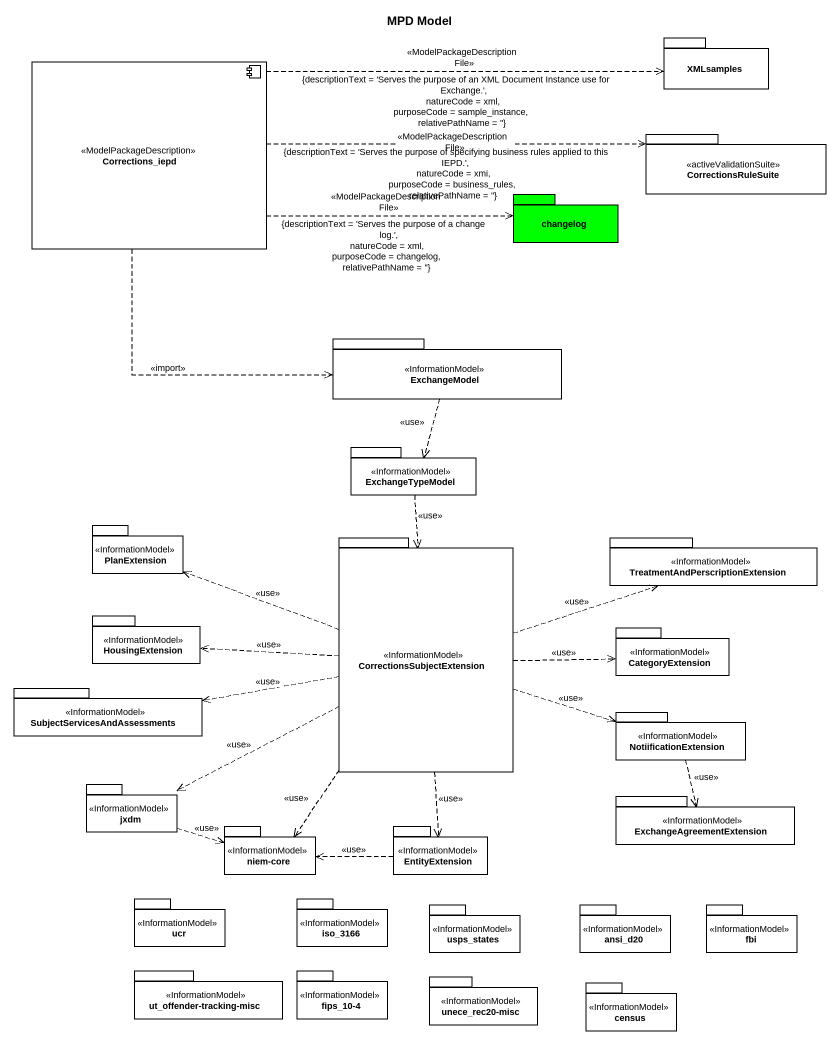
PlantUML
@startuml
title MPD Model
component Corrections_iepd <<ModelPackageDescription>>
package XMLsamples {
}
package CorrectionsRuleSuite <<activeValidationSuite>> {
}
package changelog #00FF00 {
}
package ExchangeModel <<InformationModel>> {
}
package ExchangeTypeModel <<InformationModel>> {
}
package PlanExtension <<InformationModel>> {
}
package CorrectionsSubjectExtension <<InformationModel>> {
}
package "TreatmentAndPerscriptionExtension" as TreatmentAndPerscriptionExte <<InformationModel>> {
}
package HousingExtension <<InformationModel>> {
}
package CategoryExtension <<InformationModel>> {
}
package "SubjectServicesAndAssessments" as SubjectServicesAndAssessment <<InformationModel>> {
}
package NotiificationExtension <<InformationModel>> {
}
package jxdm <<InformationModel>> {
}
package ExchangeAgreementExtension <<InformationModel>> {
}
package "niem-core" as niem_core <<InformationModel>> {
}
package EntityExtension <<InformationModel>> {
}
package ucr <<InformationModel>> {
}
package iso_3166 <<InformationModel>> {
}
package usps_states <<InformationModel>> {
}
package ansi_d20 <<InformationModel>> {
}
package fbi <<InformationModel>> {
}
package "ut_offender-tracking-misc" as ut_offender_tracking_misc <<InformationModel>> {
}
package "fips_10-4" as fips_10_4 <<InformationModel>> {
}
package "unece_rec20-misc" as unece_rec20_misc <<InformationModel>> {
}
package census <<InformationModel>> {
}
Corrections_iepd .right.> XMLsamples : <<ModelPackageDescriptionFile>>\n{descriptionText = 'Serves the purpose of an XML Document Instance use for Exchange.', natureCode = xml, purposeCode = sample_instance, relativePathName = ''}
Corrections_iepd .right.> CorrectionsRuleSuite : <<ModelPackageDescriptionFile>>\n{descriptionText = 'Serves the purpose of specifying business rules applied to this IEPD.', natureCode = xmi, purposeCode = business_rules, relativePathName = ''}
Corrections_iepd .right.> changelog : <<ModelPackageDescriptionFile>>\n{descriptionText = 'Serves the purpose of a change log.', natureCode = xml, purposeCode = changelog, relativePathName = ''}
Corrections_iepd ..> ExchangeModel : <<import>>
ExchangeModel ..> ExchangeTypeModel : <<use>>
ExchangeTypeModel ..> CorrectionsSubjectExtension : <<use>>
CorrectionsSubjectExtension .left.> PlanExtension : <<use>>
CorrectionsSubjectExtension .right.> TreatmentAndPerscriptionExte : <<use>>
CorrectionsSubjectExtension .left.> HousingExtension : <<use>>
CorrectionsSubjectExtension .right.> CategoryExtension : <<use>>
CorrectionsSubjectExtension .left.> SubjectServicesAndAssessment : <<use>>
CorrectionsSubjectExtension .right.> NotiificationExtension : <<use>>
CorrectionsSubjectExtension .left.> jxdm : <<use>>
CorrectionsSubjectExtension ..> niem_core : <<use>>
CorrectionsSubjectExtension ..> EntityExtension : <<use>>
NotiificationExtension ..> ExchangeAgreementExtension : <<use>>
jxdm .right.> niem_core : <<use>>
EntityExtension .left.> niem_core : <<use>>
@enduml
